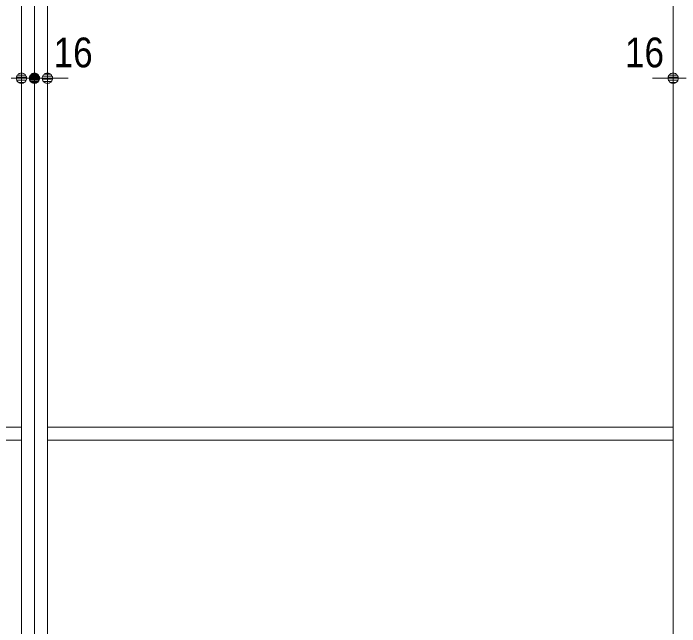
# Model space of a CAD drawing. Units: millimetres, scale not verified. Extents: x -6062 to 6062, y -3045 to 3045.
# Drawn here: x -3136 to -2314, y -706 to 50 of the extents above; entities that cross this region are included whole.
import ezdxf
from ezdxf.enums import TextEntityAlignment as Align

# ---------------------------------------------------------------- set-up
doc = ezdxf.new("R2010")
doc.units = ezdxf.units.MM
doc.header["$LTSCALE"] = 20
doc.linetypes.add('DOUBLE_CHAIN1', pattern=[8.8, 5, -1, 0.6, -0.6, 0.6, -1])
for name, color, linetype, lineweight in [('0-1_3一般', 7, 'Continuous', 9), ('0-3_2寸法-2', 7, 'Continuous', 9), ('0-4_0', 7, 'Continuous', 9)]:
    doc.layers.add(name, color=color, linetype=linetype, lineweight=lineweight)
doc.styles.add('ＭＳ Ｐゴシック', font='')
doc.styles.get('ＭＳ Ｐゴシック').set_extended_font_data('MS PGothic')

# ---------------------------------------------------------------- blocks, each defined once
blk = doc.blocks.new('_Dot')
at = {"layer": '0-4_0'}
for p, q in [((-10, 0), (-20, 0)), ((9.78, 2), (-9.78, 2)), ((7.99, 6), (-7.99, 6)), ((9.16, -3.98), (-9.16, -3.98)), ((6, -7.98), (-6, -7.98))]:
    blk.add_line(p, q, dxfattribs=at)
for points in [[(10, 0), (9.92, 1.25), (9.69, 2.49), (9.3, 3.68), (8.76, 4.82), (8.09, 5.88), (7.29, 6.85), (6.37, 7.71), (5.36, 8.44), (4.26, 9.05), (3.09, 9.51), (1.87, 9.82), (0.63, 9.98), (-0.63, 9.98), (-1.87, 9.82), (-3.09, 9.51), (-4.26, 9.05), (-5.36, 8.44), (-6.37, 7.71), (-7.29, 6.85), (-8.09, 5.88), (-8.76, 4.82), (-9.3, 3.68), (-9.69, 2.49), (-9.92, 1.25), (-10, 0), (0, 0)], [(-10, 0), (-9.92, -1.25), (-9.69, -2.49), (-9.3, -3.68), (-8.76, -4.82), (-8.09, -5.88), (-7.29, -6.85), (-6.37, -7.71), (-5.36, -8.44), (-4.26, -9.05), (-3.09, -9.51), (-1.87, -9.82), (-0.63, -9.98), (0.63, -9.98), (1.87, -9.82), (3.09, -9.51), (4.26, -9.05), (5.36, -8.44), (6.37, -7.71), (7.29, -6.85), (8.09, -5.88), (8.76, -4.82), (9.3, -3.68), (9.69, -2.49), (9.92, -1.25), (10, 0), (0, 0)]]:
    blk.add_lwpolyline(points, close=True, dxfattribs=at)
blk = doc.blocks.new('グループ-69')
at = {"layer": '0-1_3一般'}
for p, q in [((-26440, -40000), (-26440, 7000)), ((-26760, -40000), (-26760, 6840)), ((-26440, -40000), (-26440, 6840)), ((-26440, 6840), (-26440, -40000)), ((-26120, 6840), (-26120, -40000)), ((-10700, -40000), (-10700, 6840)), ((-26760, -9200), (-42180, -9200)), ((-10700, -9200), (-26120, -9200)), ((-42180, -9520), (-26760, -9520)), ((-26120, -9520), (-10700, -9520))]:
    blk.add_line(p, q, dxfattribs=at)
at = {"layer": '0-1_3一般', "linetype": 'DOUBLE_CHAIN1'}
for p, q in [((-26760, -9520), (-26760, -9200)), ((-26120, -9200), (-26120, -9520))]:
    blk.add_line(p, q, dxfattribs=at)
at = {"layer": '0-1_3一般'}
blk.add_lwpolyline([(5360, 6100), (-10700, 6100), (-10700, -39740)], dxfattribs=at)

msp = doc.modelspace()

# ---------------------------------------------------------------- linework, layer by layer
at = {"layer": '0-3_2寸法-2'}
for p, q in [((-3125.5, -10), (-3125.3, -10)), ((-3109.5, -11), (-3109.5, -10)), ((-3109.5, -11), (-3109.5, -10)), ((-3093.5, -10), (-3093.3, -10)), ((-2322.5, -10), (-2322.3, -10)), ((-3122.21, -30), (-3134.92, -30)), ((-3125.5, -30), (-3109.5, -30)), ((-3093.5, -30), (-3109.5, -30)), ((-3096.79, -30), (-3084.08, -30)), ((-3080.79, -30), (-3068.08, -30)), ((-2335.21, -30), (-2347.92, -30)), ((-2322.5, -30), (-2306.5, -30))]:
    msp.add_line(p, q, dxfattribs=at)

# ---------------------------------------------------------------- block references
at = {"layer": '0-1_3一般', "xscale": 0.05, "yscale": 0.05}
msp.add_blockref('グループ-69', (-1787.5, 0), dxfattribs=at)
at = {"layer": '0-3_2寸法-2', "xscale": 0.6356201, "yscale": 0.6356201}
for p in [(-3125.5, -30), (-3109.5, -30), (-2322.5, -30)]:
    msp.add_blockref('_Dot', p, dxfattribs=at)
at = {"layer": '0-3_2寸法-2', "xscale": 0.6356201, "yscale": 0.6356201, "rotation": 180}
for p in [(-3109.5, -30), (-3093.5, -30)]:
    msp.add_blockref('_Dot', p, dxfattribs=at)

# ---------------------------------------------------------------- texts
at = {"layer": '0-3_2寸法-2', "style": 'ＭＳ Ｐゴシック', "width": 0.9}
for p in [(-3085.82, -27.52), (-2381.83, -27.52)]:
    msp.add_text('16', height=36.66, dxfattribs=at).set_placement(p, align=Align.BOTTOM_LEFT)

doc.saveas('drawing.dxf')
